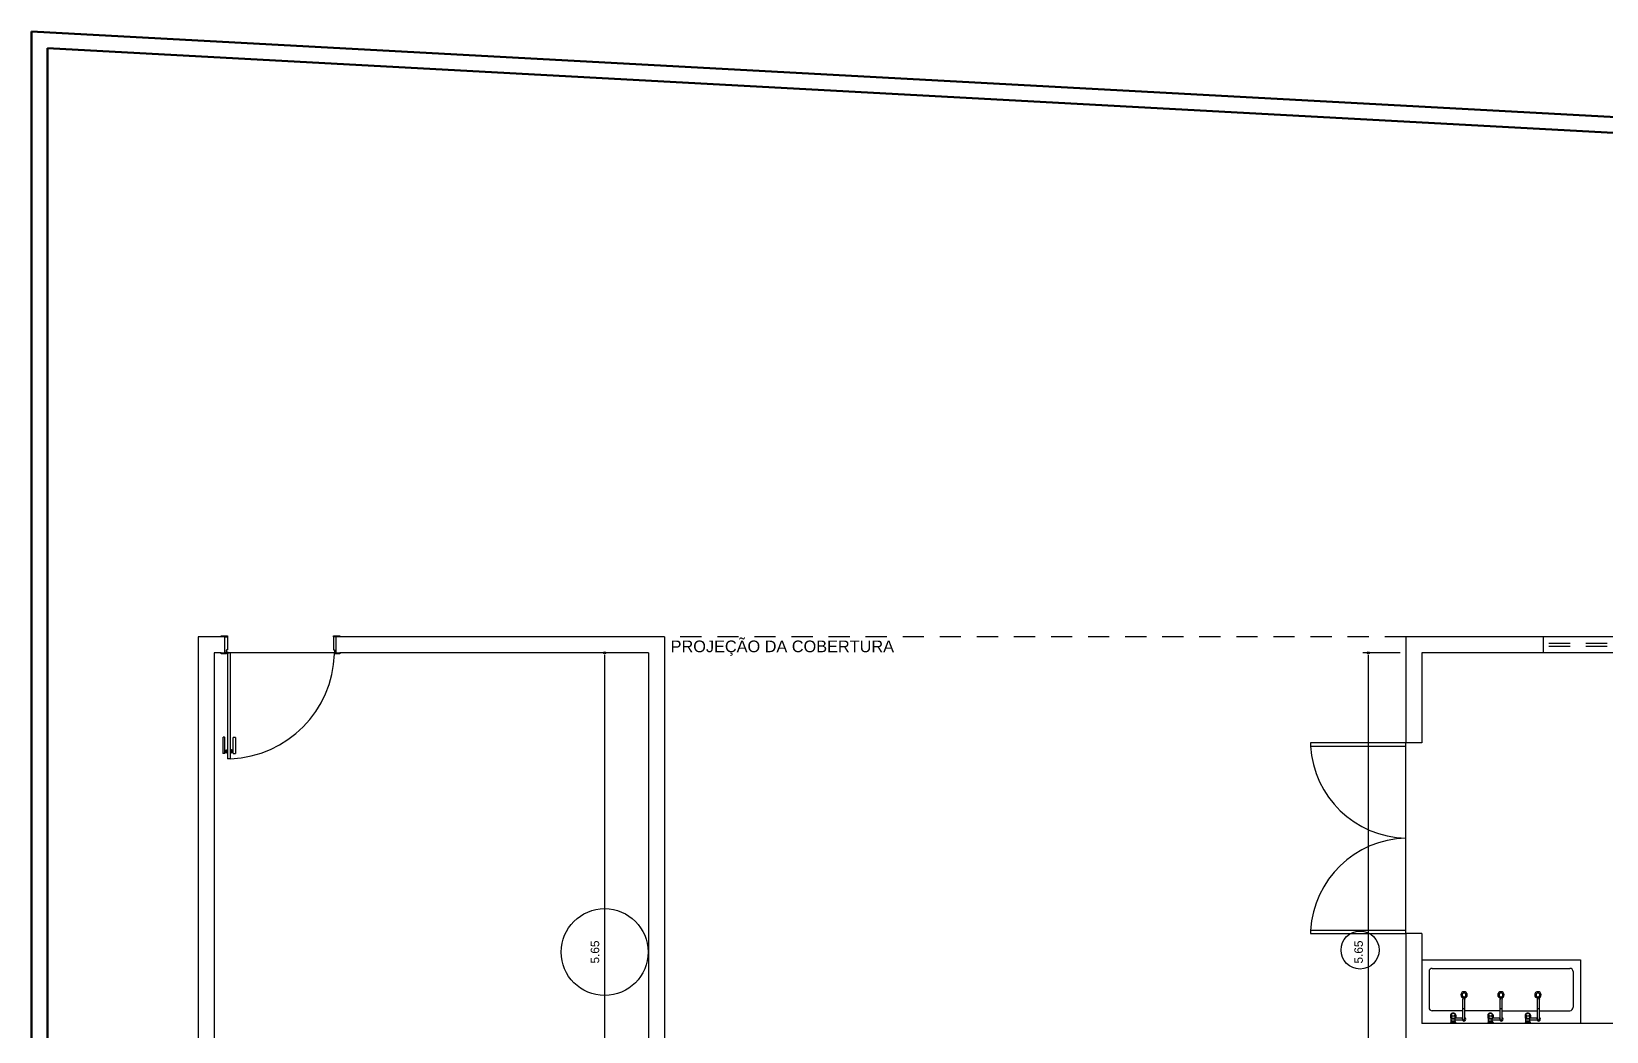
# Model space of a CAD drawing. Header units: millimetres. Extents: x 2125 to 3408, y 1171 to 1686.
# Drawn here: x 2125.2 to 2140.07, y 1454.79 to 1464.23 of the extents above; entities that cross this region are included whole.
import ezdxf

# ---------------------------------------------------------------- set-up
doc = ezdxf.new("R2010")
doc.units = ezdxf.units.MM
doc.linetypes.add('CONTORNO_QUADRO_T', pattern=[0.35, 0.2, -0.15])
for name, color, linetype in [('APCOZ', 7, 'Continuous'), ('APCOZ-I', 251, 'Continuous'), ('at_Entity', 7, 'Continuous'), ('ESQUADRIA', 3, 'Continuous'), ('ESQUADRIAS', 7, 'Continuous'), ('Esquadrias portas', 7, 'Continuous'), ('Esquadrias_Portas', 2, 'Continuous'), ('JANELA2', 1, 'Continuous'), ('Layout_Equipamentos', 7, 'Continuous'), ('PAREDE', 4, 'Continuous'), ('soleira piso', 7, 'Continuous'), ('TEXTO01', 7, 'Continuous'), ('TEXTO04', 6, 'Continuous')]:
    doc.layers.add(name, color=color, linetype=linetype)
doc.styles.add('ROMANS', font='arial.ttf')
doc.styles.add('TEXTO1', font='swissko.ttf', dxfattribs={"width": 0.6, "height": 0.1})
doc.dimstyles.new('ESCALA 50', dxfattribs={"dimtxt": 0.08, "dimasz": 0.02, "dimexe": 0.05, "dimexo": 0.05, "dimgap": 0.05, "dimtad": 1, "dimlfac": -10, "dimzin": 1, "dimdsep": 46, "dimtxsty": 'ROMANS', "dimblk1": 'PPC', "dimblk2": 'PPC', "dimsah": 1, "dimcen": 0.02, "dimclrd": 7, "dimclre": 7, "dimclrt": 3, "dimadec": 0, "dimazin": 0, "dimtfac": 1, "dimtix": 1, "dimtmove": 1, "dimatfit": 3, "dimldrblk": 'PPC', "dimfxl": 0, "dimtolj": 1, "dimtzin": 12, "dimarcsym": 0})

# ---------------------------------------------------------------- blocks, each defined once
blk = doc.blocks.new('new block19')
at = {"layer": 'APCOZ'}
for p, q in [((0.388, 0.055), (0.388, 0.226)), ((0.408, 0.055), (0.408, 0.226)), ((0.74, 0.055), (0.74, 0.226)), ((0.76, 0.055), (0.76, 0.226)), ((1.093, 0.055), (1.093, 0.226)), ((1.113, 0.055), (1.113, 0.226)), ((0.279, 0.021), (0.268, 0)), ((0.272, 0.08), (0.272, 0.058)), ((0.279, 0.021), (0.279, 0.046)), ((0.314, 0.021), (0.314, 0.031)), ((0.384, 0.031), (0.314, 0.031)), ((0.314, 0.021), (0.325, 0)), ((0.384, 0.051), (0.319, 0.051)), ((0.322, 0.08), (0.322, 0.058)), ((0.63, 0.021), (0.62, 0)), ((0.623, 0.08), (0.623, 0.058)), ((0.63, 0.021), (0.63, 0.046)), ((0.666, 0.021), (0.666, 0.031)), ((0.736, 0.031), (0.666, 0.031)), ((0.666, 0.021), (0.676, 0)), ((0.736, 0.051), (0.671, 0.051)), ((0.673, 0.08), (0.673, 0.058)), ((0.984, 0.021), (0.973, 0)), ((0.976, 0.08), (0.976, 0.058)), ((0.984, 0.021), (0.984, 0.046)), ((1.019, 0.021), (1.019, 0.031)), ((1.089, 0.031), (1.019, 0.031)), ((1.019, 0.021), (1.03, 0)), ((1.089, 0.051), (1.024, 0.051)), ((1.026, 0.08), (1.026, 0.058))]:
    blk.add_line(p, q, dxfattribs=at)
at = {"layer": 'APCOZ', "linetype": 'Continuous'}
for points in [[(0.322, 0.08, 0), (0.321, 0.083, 0), (0.32, 0.086, 0), (0.318, 0.089, 0), (0.315, 0.092, 0), (0.311, 0.094, 0), (0.308, 0.096, 0), (0.303, 0.097, 0), (0.299, 0.097, 0), (0.294, 0.097, 0), (0.29, 0.097, 0), (0.286, 0.096, 0), (0.282, 0.094, 0), (0.278, 0.092, 0), (0.276, 0.089, 0), (0.273, 0.086, 0), (0.272, 0.083, 0), (0.272, 0.08, 0)], [(0.272, 0.058, 0), (0.272, 0.055, 0), (0.273, 0.053, 0), (0.274, 0.05, 0), (0.276, 0.048, 0), (0.279, 0.046, 0)], [(0.319, 0.051, 0), (0.32, 0.052, 0), (0.321, 0.054, 0), (0.321, 0.055, 0), (0.321, 0.057, 0), (0.322, 0.058, 0)], [(0.673, 0.08, 0), (0.673, 0.083, 0), (0.671, 0.086, 0), (0.669, 0.089, 0), (0.666, 0.092, 0), (0.663, 0.094, 0), (0.659, 0.096, 0), (0.655, 0.097, 0), (0.65, 0.097, 0), (0.646, 0.097, 0), (0.641, 0.097, 0), (0.637, 0.096, 0), (0.633, 0.094, 0), (0.63, 0.092, 0), (0.627, 0.089, 0), (0.625, 0.086, 0), (0.624, 0.083, 0), (0.623, 0.08, 0)], [(0.623, 0.058, 0), (0.623, 0.055, 0), (0.624, 0.053, 0), (0.626, 0.05, 0), (0.628, 0.048, 0), (0.63, 0.046, 0)], [(0.671, 0.051, 0), (0.672, 0.052, 0), (0.672, 0.054, 0), (0.673, 0.055, 0), (0.673, 0.057, 0), (0.673, 0.058, 0)], [(1.026, 0.08, 0), (1.026, 0.083, 0), (1.024, 0.086, 0), (1.022, 0.089, 0), (1.019, 0.092, 0), (1.016, 0.094, 0), (1.012, 0.096, 0), (1.008, 0.097, 0), (1.003, 0.097, 0), (0.999, 0.097, 0), (0.994, 0.097, 0), (0.99, 0.096, 0), (0.986, 0.094, 0), (0.983, 0.092, 0), (0.98, 0.089, 0), (0.978, 0.086, 0), (0.977, 0.083, 0), (0.976, 0.08, 0)], [(0.976, 0.058, 0), (0.977, 0.055, 0), (0.977, 0.053, 0), (0.979, 0.05, 0), (0.981, 0.048, 0), (0.984, 0.046, 0)], [(1.024, 0.051, 0), (1.025, 0.052, 0), (1.025, 0.054, 0), (1.026, 0.055, 0), (1.026, 0.057, 0), (1.026, 0.058, 0)]]:
    blk.add_polyline3d(points, dxfattribs=at)
at = {"layer": 'APCOZ'}
for centre, radius, start, end in [((0.398, 0.231), 0.0112, 333.7208, 206.2792), ((0.75, 0.231), 0.0112, 333.7208, 206.2792), ((1.103, 0.231), 0.0112, 333.7208, 206.2792), ((0.398, 0.041), 0.0173, 125.4187, 144.5813), ((0.398, 0.041), 0.0173, 215.4187, 324.5813), ((0.398, 0.041), 0.0173, 35.4187, 54.5813), ((0.398, 0.041), 0.0173, 324.5813, 35.4187), ((0.75, 0.041), 0.0173, 125.4187, 144.5813), ((0.75, 0.041), 0.0173, 215.4187, 324.5813), ((0.75, 0.041), 0.0173, 35.4187, 54.5813), ((0.75, 0.041), 0.0173, 324.5813, 35.4187), ((1.103, 0.041), 0.0173, 125.4187, 144.5813), ((1.103, 0.041), 0.0173, 215.4187, 324.5813), ((1.103, 0.041), 0.0173, 35.4187, 54.5813), ((1.103, 0.041), 0.0173, 324.5813, 35.4187)]:
    blk.add_arc(centre, radius, start, end, dxfattribs=at)
at = {"layer": 'APCOZ-I'}
for p, q in [((0.388, 0.226), (0.388, 0.231)), ((0.408, 0.226), (0.408, 0.231)), ((0.74, 0.226), (0.74, 0.231)), ((0.76, 0.226), (0.76, 0.231)), ((1.093, 0.226), (1.093, 0.231)), ((1.113, 0.226), (1.113, 0.231)), ((0.279, 0.021), (0.314, 0.021)), ((0.281, 0.066), (0.281, 0.045)), ((0.312, 0.066), (0.312, 0.045)), ((0.314, 0.031), (0.314, 0.046)), ((0.388, 0.037), (0.388, 0.055)), ((0.408, 0.037), (0.408, 0.055)), ((0.63, 0.021), (0.666, 0.021)), ((0.632, 0.066), (0.632, 0.045)), ((0.664, 0.066), (0.664, 0.045)), ((0.666, 0.031), (0.666, 0.046)), ((0.74, 0.037), (0.74, 0.055)), ((0.76, 0.037), (0.76, 0.055)), ((0.984, 0.021), (1.019, 0.021)), ((0.986, 0.066), (0.986, 0.045)), ((1.017, 0.066), (1.017, 0.045)), ((1.019, 0.031), (1.019, 0.046)), ((1.093, 0.037), (1.093, 0.055)), ((1.113, 0.037), (1.113, 0.055))]:
    blk.add_line(p, q, dxfattribs=at)
at = {"layer": 'APCOZ-I', "linetype": 'Continuous'}
for points in [[(0.272, 0.08, 0), (0.272, 0.077, 0), (0.273, 0.074, 0), (0.275, 0.071, 0), (0.277, 0.069, 0), (0.28, 0.067, 0)], [(0.277, 0.083, 0), (0.277, 0.081, 0), (0.279, 0.079, 0), (0.281, 0.077, 0), (0.283, 0.076, 0), (0.286, 0.074, 0), (0.29, 0.073, 0), (0.294, 0.073, 0), (0.298, 0.073, 0), (0.301, 0.073, 0), (0.305, 0.074, 0), (0.308, 0.075, 0), (0.311, 0.076, 0), (0.314, 0.078, 0), (0.315, 0.08, 0), (0.316, 0.082, 0), (0.316, 0.084, 0), (0.315, 0.087, 0), (0.314, 0.089, 0), (0.311, 0.09, 0), (0.308, 0.092, 0), (0.305, 0.093, 0), (0.301, 0.094, 0), (0.298, 0.094, 0), (0.294, 0.094, 0), (0.29, 0.093, 0), (0.286, 0.092, 0), (0.283, 0.091, 0), (0.281, 0.089, 0), (0.279, 0.088, 0), (0.277, 0.085, 0), (0.277, 0.083, 0)], [(0.279, 0.046, 0), (0.279, 0.045, 0), (0.279, 0.045, 0), (0.28, 0.045, 0), (0.28, 0.045, 0), (0.28, 0.045, 0)], [(0.313, 0.067, 0), (0.316, 0.069, 0), (0.318, 0.071, 0), (0.32, 0.074, 0), (0.321, 0.077, 0), (0.322, 0.08, 0)], [(0.313, 0.045, 0), (0.313, 0.045, 0), (0.313, 0.045, 0), (0.314, 0.045, 0), (0.314, 0.045, 0), (0.314, 0.046, 0)], [(0.314, 0.046, 0), (0.315, 0.047, 0), (0.316, 0.047, 0), (0.318, 0.048, 0), (0.318, 0.05, 0), (0.319, 0.051, 0)], [(0.623, 0.08, 0), (0.623, 0.077, 0), (0.624, 0.074, 0), (0.626, 0.071, 0), (0.628, 0.069, 0), (0.631, 0.067, 0)], [(0.629, 0.083, 0), (0.629, 0.081, 0), (0.63, 0.079, 0), (0.632, 0.077, 0), (0.635, 0.076, 0), (0.638, 0.074, 0), (0.641, 0.073, 0), (0.645, 0.073, 0), (0.649, 0.073, 0), (0.653, 0.073, 0), (0.657, 0.074, 0), (0.66, 0.075, 0), (0.663, 0.076, 0), (0.665, 0.078, 0), (0.667, 0.08, 0), (0.667, 0.082, 0), (0.667, 0.084, 0), (0.667, 0.087, 0), (0.665, 0.089, 0), (0.663, 0.09, 0), (0.66, 0.092, 0), (0.657, 0.093, 0), (0.653, 0.094, 0), (0.649, 0.094, 0), (0.645, 0.094, 0), (0.641, 0.093, 0), (0.638, 0.092, 0), (0.635, 0.091, 0), (0.632, 0.089, 0), (0.63, 0.088, 0), (0.629, 0.085, 0), (0.629, 0.083, 0)], [(0.63, 0.046, 0), (0.631, 0.045, 0), (0.631, 0.045, 0), (0.631, 0.045, 0), (0.631, 0.045, 0), (0.632, 0.045, 0)], [(0.665, 0.067, 0), (0.668, 0.069, 0), (0.67, 0.071, 0), (0.672, 0.074, 0), (0.673, 0.077, 0), (0.673, 0.08, 0)], [(0.665, 0.045, 0), (0.665, 0.045, 0), (0.665, 0.045, 0), (0.665, 0.045, 0), (0.665, 0.045, 0), (0.666, 0.046, 0)], [(0.666, 0.046, 0), (0.667, 0.047, 0), (0.668, 0.047, 0), (0.669, 0.048, 0), (0.67, 0.05, 0), (0.671, 0.051, 0)], [(0.976, 0.08, 0), (0.976, 0.077, 0), (0.978, 0.074, 0), (0.979, 0.071, 0), (0.982, 0.069, 0), (0.985, 0.067, 0)], [(0.982, 0.083, 0), (0.982, 0.081, 0), (0.983, 0.079, 0), (0.985, 0.077, 0), (0.988, 0.076, 0), (0.991, 0.074, 0), (0.994, 0.073, 0), (0.998, 0.073, 0), (1.002, 0.073, 0), (1.006, 0.073, 0), (1.01, 0.074, 0), (1.013, 0.075, 0), (1.016, 0.076, 0), (1.018, 0.078, 0), (1.02, 0.08, 0), (1.021, 0.082, 0), (1.021, 0.084, 0), (1.02, 0.087, 0), (1.018, 0.089, 0), (1.016, 0.09, 0), (1.013, 0.092, 0), (1.01, 0.093, 0), (1.006, 0.094, 0), (1.002, 0.094, 0), (0.998, 0.094, 0), (0.994, 0.093, 0), (0.991, 0.092, 0), (0.988, 0.091, 0), (0.985, 0.089, 0), (0.983, 0.088, 0), (0.982, 0.085, 0), (0.982, 0.083, 0)], [(0.984, 0.046, 0), (0.984, 0.045, 0), (0.984, 0.045, 0), (0.984, 0.045, 0), (0.985, 0.045, 0), (0.985, 0.045, 0)], [(1.018, 0.067, 0), (1.021, 0.069, 0), (1.023, 0.071, 0), (1.025, 0.074, 0), (1.026, 0.077, 0), (1.026, 0.08, 0)], [(1.018, 0.045, 0), (1.018, 0.045, 0), (1.018, 0.045, 0), (1.018, 0.045, 0), (1.019, 0.045, 0), (1.019, 0.046, 0)], [(1.019, 0.046, 0), (1.02, 0.047, 0), (1.021, 0.047, 0), (1.022, 0.048, 0), (1.023, 0.05, 0), (1.024, 0.051, 0)]]:
    blk.add_polyline3d(points, dxfattribs=at)
at = {"layer": 'APCOZ-I'}
for centre, radius, start, end in [((0.398, 0.231), 0.01, 0, 180), ((0.75, 0.231), 0.01, 0, 180), ((1.103, 0.231), 0.01, 0, 180), ((0.297, -0.275), 0.279, 84.3752, 95.6248), ((0.297, -0.05), 0.0816, 77.5382, 102.4618), ((0.281, 0.068), 0.002, 237.8441, 296.0251), ((0.281, 0.047), 0.002, 238.4325, 285.6861), ((0.297, 0.036), 0.0335, 63.9749, 116.0251), ((0.297, -0.008), 0.0549, 74.3139, 105.6861), ((0.312, 0.068), 0.002, 243.9749, 302.1559), ((0.312, 0.047), 0.002, 254.314, 301.5675), ((0.398, 0.041), 0.0173, 144.5813, 215.4187), ((0.398, 0.041), 0.0126, 142.2518, 37.7482), ((0.398, 0.164), 0.0233, 244.5555, 295.4445), ((0.398, 0.058), 0.0233, 244.5555, 295.4445), ((0.648, -0.275), 0.279, 84.3752, 95.6248), ((0.648, -0.05), 0.0816, 77.5382, 102.4618), ((0.633, 0.068), 0.002, 237.8441, 296.0251), ((0.633, 0.047), 0.002, 238.4325, 285.6861), ((0.648, 0.036), 0.0335, 63.9749, 116.0251), ((0.648, -0.008), 0.0549, 74.3139, 105.6861), ((0.664, 0.068), 0.002, 243.9749, 302.1559), ((0.663, 0.047), 0.002, 254.314, 301.5675), ((0.75, 0.041), 0.0173, 144.5813, 215.4187), ((0.75, 0.041), 0.0126, 142.2518, 37.7482), ((0.75, 0.164), 0.0233, 244.5555, 295.4445), ((0.75, 0.058), 0.0233, 244.5555, 295.4445), ((1.001, -0.275), 0.279, 84.3752, 95.6248), ((1.001, -0.05), 0.0816, 77.5382, 102.4618), ((0.986, 0.068), 0.002, 237.8441, 296.0251), ((0.986, 0.047), 0.002, 238.4325, 285.6861), ((1.001, -0.008), 0.0549, 74.3139, 105.6861), ((1.001, 0.036), 0.0335, 63.9749, 116.0251), ((1.017, 0.068), 0.002, 243.9749, 302.1559), ((1.017, 0.047), 0.002, 254.314, 301.5675), ((1.103, 0.041), 0.0173, 144.5813, 215.4187), ((1.103, 0.041), 0.0126, 142.2518, 37.7482), ((1.103, 0.164), 0.0233, 244.5555, 295.4445), ((1.103, 0.058), 0.0233, 244.5555, 295.4445)]:
    blk.add_arc(centre, radius, start, end, dxfattribs=at)
at = {"layer": 'at_Entity', "color": 0}
for p, q in [((0, 0.601), (1.498, 0.601)), ((1.498, 0.601), (1.498, 0)), ((0.07, 0.491), (0.07, 0.152)), ((0.099, 0.521), (1.399, 0.521)), ((1.428, 0.491), (1.428, 0.152)), ((0.388, 0.121), (0.099, 0.121)), ((0.74, 0.121), (0.408, 0.121)), ((0.76, 0.121), (1.093, 0.121)), ((1.113, 0.121), (1.399, 0.121))]:
    blk.add_line(p, q, dxfattribs=at)
for centre, radius, start, end in [((0.097, 0.494), 0.0271, 84.3556, 185.6444), ((1.401, 0.493), 0.0273, 354.9702, 95.0298), ((0.399, 0.27), 0.0307, 90, 180), ((0.399, 0.27), 0.0307, 360, 90), ((0.748, 0.27), 0.0307, 90, 180), ((0.748, 0.27), 0.0307, 360, 90), ((1.097, 0.27), 0.0307, 90, 180), ((1.097, 0.27), 0.0307, 360, 90), ((0.099, 0.15), 0.0291, 174.7242, 271.3259), ((0.399, 0.27), 0.0307, 180, 270), ((0.399, 0.27), 0.018, 90, 180), ((0.399, 0.27), 0.018, 180, 270), ((0.399, 0.27), 0.018, 360, 90), ((0.399, 0.27), 0.018, 270, 0), ((0.399, 0.27), 0.0307, 270, 0), ((0.748, 0.27), 0.0307, 180, 270), ((0.748, 0.27), 0.018, 90, 180), ((0.748, 0.27), 0.018, 180, 270), ((0.748, 0.27), 0.018, 360, 90), ((0.748, 0.27), 0.018, 270, 0), ((0.748, 0.27), 0.0307, 270, 0), ((1.097, 0.27), 0.0307, 180, 270), ((1.097, 0.27), 0.018, 90, 180), ((1.097, 0.27), 0.018, 180, 270), ((1.097, 0.27), 0.018, 360, 90), ((1.097, 0.27), 0.018, 270, 0), ((1.097, 0.27), 0.0307, 270, 0), ((1.393, 0.155), 0.0349, 278.6902, 357.1314)]:
    blk.add_arc(centre, radius, start, end, dxfattribs=at)
blk = doc.blocks.new('new block2')
at = {"layer": 'ESQUADRIAS', "color": 3, "linetype": 'Continuous'}
for p, q in [((-0.135, 0.96), (-0.135, 1.111)), ((-0.115, 1.111), (-0.115, 0.96)), ((-0.092, 1.07), (-0.092, 1.11)), ((-0.058, 1.07), (-0.058, 1.11)), ((-0.035, 1.111), (-0.035, 0.96)), ((-0.015, 0.96), (-0.015, 1.111)), ((-0.118, 0.957), (-0.132, 0.957)), ((-0.032, 0.957), (-0.018, 0.957))]:
    blk.add_line(p, q, dxfattribs=at)
at = {"layer": 'ESQUADRIAS', "color": 3}
for p, q in [((-0.115, 1.111), (-0.135, 1.111)), ((-0.115, 1.1), (-0.092, 1.1)), ((-0.115, 1.09), (-0.092, 1.09)), ((-0.115, 1.08), (-0.092, 1.08)), ((-0.092, 1.11), (-0.09, 1.11)), ((-0.092, 1.07), (-0.09, 1.07)), ((-0.058, 1.11), (-0.06, 1.11)), ((-0.058, 1.07), (-0.06, 1.07)), ((-0.035, 1.1), (-0.058, 1.1)), ((-0.035, 1.09), (-0.058, 1.09)), ((-0.035, 1.08), (-0.058, 1.08)), ((-0.035, 1.111), (-0.015, 1.111))]:
    blk.add_line(p, q, dxfattribs=at)
at = {"layer": 'ESQUADRIAS', "color": 2}
for p, q in [((-0.09, 1.16), (-0.09, 0.16)), ((-0.09, 1.16), (-0.06, 1.16)), ((-0.06, 0.16), (-0.06, 1.16)), ((-0.09, 0.16), (-0.06, 0.16))]:
    blk.add_line(p, q, dxfattribs=at)
at = {"layer": 'ESQUADRIAS'}
for p, q in [((-0.066, 0.159), (-0.063, 0.159)), ((-0.052, 0.144), (-0.052, 0.147))]:
    blk.add_line(p, q, dxfattribs=at)
at = {"layer": 'ESQUADRIAS', "color": 3}
for points in [[(-1.12, 0.17), (-1.07, 0.17), (-1.07, 0.16), (-1.12, 0.16)], [(-0.05, 0.17), (0, 0.17), (0, 0.16), (-0.05, 0.16)], [(-1.12, 0.01), (-1.06, 0.01), (-1.06, 0), (-1.12, 0)], [(-0.06, 0.01), (-0.035, 0.01), (0, 0.01), (0, 0), (-0.06, 0)]]:
    blk.add_lwpolyline(points, close=True, dxfattribs=at)
at = {"layer": 'ESQUADRIAS', "color": 2}
for points in [[(-1.06, 0.13), (-1.07, 0.13), (-1.07, 0.16), (-1.085, 0.16), (-1.085, 0.01), (-1.06, 0.01)], [(-0.06, 0.13), (-0.05, 0.13), (-0.05, 0.16), (-0.035, 0.16), (-0.035, 0.01), (-0.06, 0.01)]]:
    blk.add_lwpolyline(points, close=True, dxfattribs=at)
at = {"layer": 'ESQUADRIAS', "color": 1}
for points in [[(-0.054, 0.159, -0.236068), (-0.052, 0.16), (-0.055, 0.16), (-0.075, 0.16), (-0.075, 0.159)], [(-0.051, 0.156, 0.236068), (-0.05, 0.158), (-0.05, 0.155), (-0.05, 0.135), (-0.051, 0.135)]]:
    blk.add_lwpolyline(points, format="xyb", close=True, dxfattribs=at)
at = {"layer": 'ESQUADRIAS'}
for points in [[(-0.067, 0.158), (-0.066, 0.159), (-0.066, 0.159)], [(-0.065, 0.158), (-0.065, 0.158), (-0.067, 0.158), (-0.067, 0.158), (-0.062, 0.158), (-0.062, 0.158), (-0.065, 0.158), (-0.065, 0.158)], [(-0.062, 0.158), (-0.063, 0.159), (-0.063, 0.159)], [(-0.052, 0.148), (-0.052, 0.147), (-0.051, 0.147)], [(-0.052, 0.145), (-0.052, 0.145), (-0.052, 0.143), (-0.052, 0.143), (-0.052, 0.148), (-0.052, 0.148), (-0.052, 0.145), (-0.052, 0.145)], [(-0.052, 0.143), (-0.052, 0.144), (-0.051, 0.144)]]:
    blk.add_lwpolyline(points, dxfattribs=at)
at = {"layer": 'ESQUADRIAS', "color": 1}
blk.add_circle((-0.052, 0.158), 0.0025, dxfattribs=at)
at = {"layer": 'ESQUADRIAS', "color": 3, "linetype": 'Continuous'}
for centre, start, end in [((-0.132, 0.96), 180, 260.5377), ((-0.118, 0.96), 260.5377, 360), ((-0.032, 0.96), 180, 279.4623), ((-0.018, 0.96), 279.4623, 0)]:
    blk.add_arc(centre, 0.003, start, end, dxfattribs=at)
at = {"layer": 'Esquadrias portas'}
blk.add_arc((-0.047, 0.137), 1.024, 92.4121, 178.1744, dxfattribs=at)
blk = doc.blocks.new('PPC')
at = {"color": 2}
blk.add_circle((0, 0), 0.5, dxfattribs=at)
blk = doc.blocks.new('*D1399')
at = {"color": 7, "lineweight": -2, "transparency": 16777216}
for p, q in [((2130.91, 1458.361), (2130.56, 1458.361)), ((2130.61, 1458.341), (2130.61, 1452.731)), ((2130.91, 1452.711), (2130.56, 1452.711))]:
    blk.add_line(p, q, dxfattribs=at)
at = {"layer": 'DEFPOINTS', "color": 0, "transparency": 16777216}
for p in [(2131.024, 1458.361), (2130.61, 1452.711), (2131.024, 1452.711)]:
    blk.add_point(p, dxfattribs=at)
at = {"color": 7, "lineweight": -2, "transparency": 16777216, "xscale": 0.02, "yscale": 0.02, "zscale": 0.02}
for p, rotation in [((2130.61, 1458.361), 90), ((2130.61, 1452.711), 270)]:
    blk.add_blockref('PPC', p, dxfattribs=dict(at, rotation=rotation))
at = {"color": 3, "transparency": 16777216, "insert": (2130.519, 1455.536), "char_height": 0.08, "attachment_point": 5, "rotation": 90, "style": 'ROMANS'}
blk.add_mtext('\\A1;5.65', dxfattribs=at)
blk = doc.blocks.new('*D1400')
at = {"color": 7, "lineweight": -2, "transparency": 16777216}
for p, q in [((2138.119, 1458.361), (2137.769, 1458.361)), ((2137.819, 1458.341), (2137.819, 1452.731)), ((2138.119, 1452.711), (2137.769, 1452.711))]:
    blk.add_line(p, q, dxfattribs=at)
at = {"layer": 'DEFPOINTS', "color": 0, "transparency": 16777216}
for p in [(2138.324, 1458.361), (2137.819, 1452.711), (2138.324, 1452.711)]:
    blk.add_point(p, dxfattribs=at)
at = {"color": 7, "lineweight": -2, "transparency": 16777216, "xscale": 0.02, "yscale": 0.02, "zscale": 0.02}
for p, rotation in [((2137.819, 1458.361), 90), ((2137.819, 1452.711), 270)]:
    blk.add_blockref('PPC', p, dxfattribs=dict(at, rotation=rotation))
at = {"color": 3, "transparency": 16777216, "insert": (2137.728, 1455.536), "char_height": 0.08, "attachment_point": 5, "rotation": 90, "style": 'ROMANS'}
blk.add_mtext('\\A1;5.65', dxfattribs=at)

msp = doc.modelspace()

# ---------------------------------------------------------------- linework, layer by layer
at = {"lineweight": 50}
msp.add_lwpolyline([(2125.1992, 1464.2274), (2125.1992, 1437.1057), (2185.6413, 1437.1035), (2186.2644, 1460.9274), (2125.1992, 1464.2274)], dxfattribs=at)
msp.add_lwpolyline([(2125.3492, 1464.0691), (2125.3492, 1437.2557), (2185.4951, 1437.2535), (2186.1106, 1460.7855)], close=True, dxfattribs=at)
at = {"color": 6}
msp.add_circle((2130.61, 1455.5355), 0.4101, dxfattribs=at)
at = {"layer": 'ESQUADRIA', "linetype": 'CONTORNO_QUADRO_T'}
for p, q in [((2141.4741, 1458.4505), (2139.4741, 1458.4505)), ((2141.4741, 1458.4205), (2139.4741, 1458.4205))]:
    msp.add_line(p, q, dxfattribs=at)
at = {"layer": 'Esquadrias portas'}
for centre, start, end in [((2138.1962, 1457.5339), 183.31419, 268.62785), ((2138.1962, 1455.6871), 91.37215, 176.68581)]:
    msp.add_arc(centre, 0.9237, start, end, dxfattribs=at)
at = {"layer": 'Esquadrias_Portas'}
for p, q in [((2138.1741, 1457.5105), (2137.2741, 1457.5105)), ((2137.2741, 1457.5105), (2137.2741, 1457.4805)), ((2137.2741, 1457.4805), (2138.1741, 1457.4805)), ((2138.3241, 1457.5105), (2138.1741, 1457.5105)), ((2138.1741, 1457.4805), (2138.1741, 1457.5105)), ((2138.1741, 1455.7405), (2137.2741, 1455.7405)), ((2137.2741, 1455.7405), (2137.2741, 1455.7105)), ((2137.2741, 1455.7105), (2138.1741, 1455.7105)), ((2138.1741, 1455.7105), (2138.1741, 1455.7405)), ((2138.3241, 1455.7105), (2138.1741, 1455.7105))]:
    msp.add_line(p, q, dxfattribs=at)
at = {"layer": 'JANELA2'}
msp.add_line((2139.4741, 1458.3605), (2139.4741, 1458.5105), dxfattribs=at)
at = {"layer": 'PAREDE'}
for p, q in [((2126.7741, 1458.5105), (2126.7741, 1443.2605)), ((2126.9891, 1458.5105), (2126.7741, 1458.5105)), ((2131.1741, 1458.5105), (2128.1091, 1458.5105)), ((2131.1741, 1458.5105), (2131.1741, 1452.7105)), ((2126.9241, 1458.3605), (2126.9241, 1452.7105)), ((2126.9891, 1458.3605), (2126.9241, 1458.3605)), ((2131.0241, 1458.3605), (2128.1091, 1458.3605)), ((2131.0241, 1458.3605), (2131.0241, 1452.7105)), ((2131.1741, 1458.3605), (2131.1741, 1452.7105)), ((2138.3241, 1458.3605), (2138.3241, 1457.5105)), ((2138.3241, 1455.7105), (2138.3241, 1454.8605))]:
    msp.add_line(p, q, dxfattribs=at)
at = {"layer": 'PAREDE', "linetype": 'Continuous'}
for p, q in [((2138.1741, 1458.5105), (2138.1741, 1457.5105)), ((2168.2241, 1458.5105), (2138.1741, 1458.5105)), ((2145.7741, 1458.3605), (2138.3241, 1458.3605)), ((2138.1741, 1455.7105), (2138.1741, 1454.7105)), ((2144.6891, 1454.8605), (2138.3241, 1454.8605))]:
    msp.add_line(p, q, dxfattribs=at)
at = {"layer": 'soleira piso'}
for p, q in [((2128.0591, 1458.3605), (2127.0791, 1458.3605)), ((2138.1741, 1455.7405), (2138.1741, 1457.4805))]:
    msp.add_line(p, q, dxfattribs=at)
at = {"layer": 'TEXTO01', "linetype": 'CONTORNO_QUADRO_T'}
msp.add_line((2138.1741, 1458.5105), (2131.1741, 1458.5105), dxfattribs=at)
at = {"layer": 'TEXTO04'}
msp.add_circle((2137.7418, 1455.5546), 0.1793, dxfattribs=at)

# ---------------------------------------------------------------- block references
at = {"layer": 'Layout_Equipamentos'}
msp.add_blockref('new block19', (2138.3241, 1454.8605), dxfattribs=at)
at = {"layer": 'TEXTO01', "rotation": 180}
msp.add_blockref('new block2', (2126.9891, 1458.5205), dxfattribs=at)

# ---------------------------------------------------------------- texts
at = {"layer": 'TEXTO01', "ltscale": 0.0001, "insert": (2131.2331, 1458.4769), "char_height": 0.11, "width": 2.120443, "attachment_point": 1, "style": 'TEXTO1'}
msp.add_mtext('{\\fSansSerif|b0|i0|c2|p2;\\W1;PROJEÇÃO DA COBERTURA}', dxfattribs=at)

# ---------------------------------------------------------------- dimensions: what is measured, and where the dimension line sits
for base, p1, p2, picture, middle in [((2130.61, 1452.7105), (2131.0241, 1458.3605), (2131.0241, 1452.7105), '*D1399', (2130.5191, 1455.5355)), ((2137.8192, 1452.7105), (2138.3241, 1458.3605), (2138.3241, 1452.7105), '*D1400', (2137.7284, 1455.5355))]:
    dim = msp.add_linear_dim(base=base, p1=p1, p2=p2, angle=90, dimstyle='ESCALA 50', override={"dimfxl": 0.3, "dimfxlon": 1})
    dim.commit()
    dim.dimension.update_dxf_attribs({"geometry": picture, "text_midpoint": middle})

doc.saveas('drawing.dxf')
